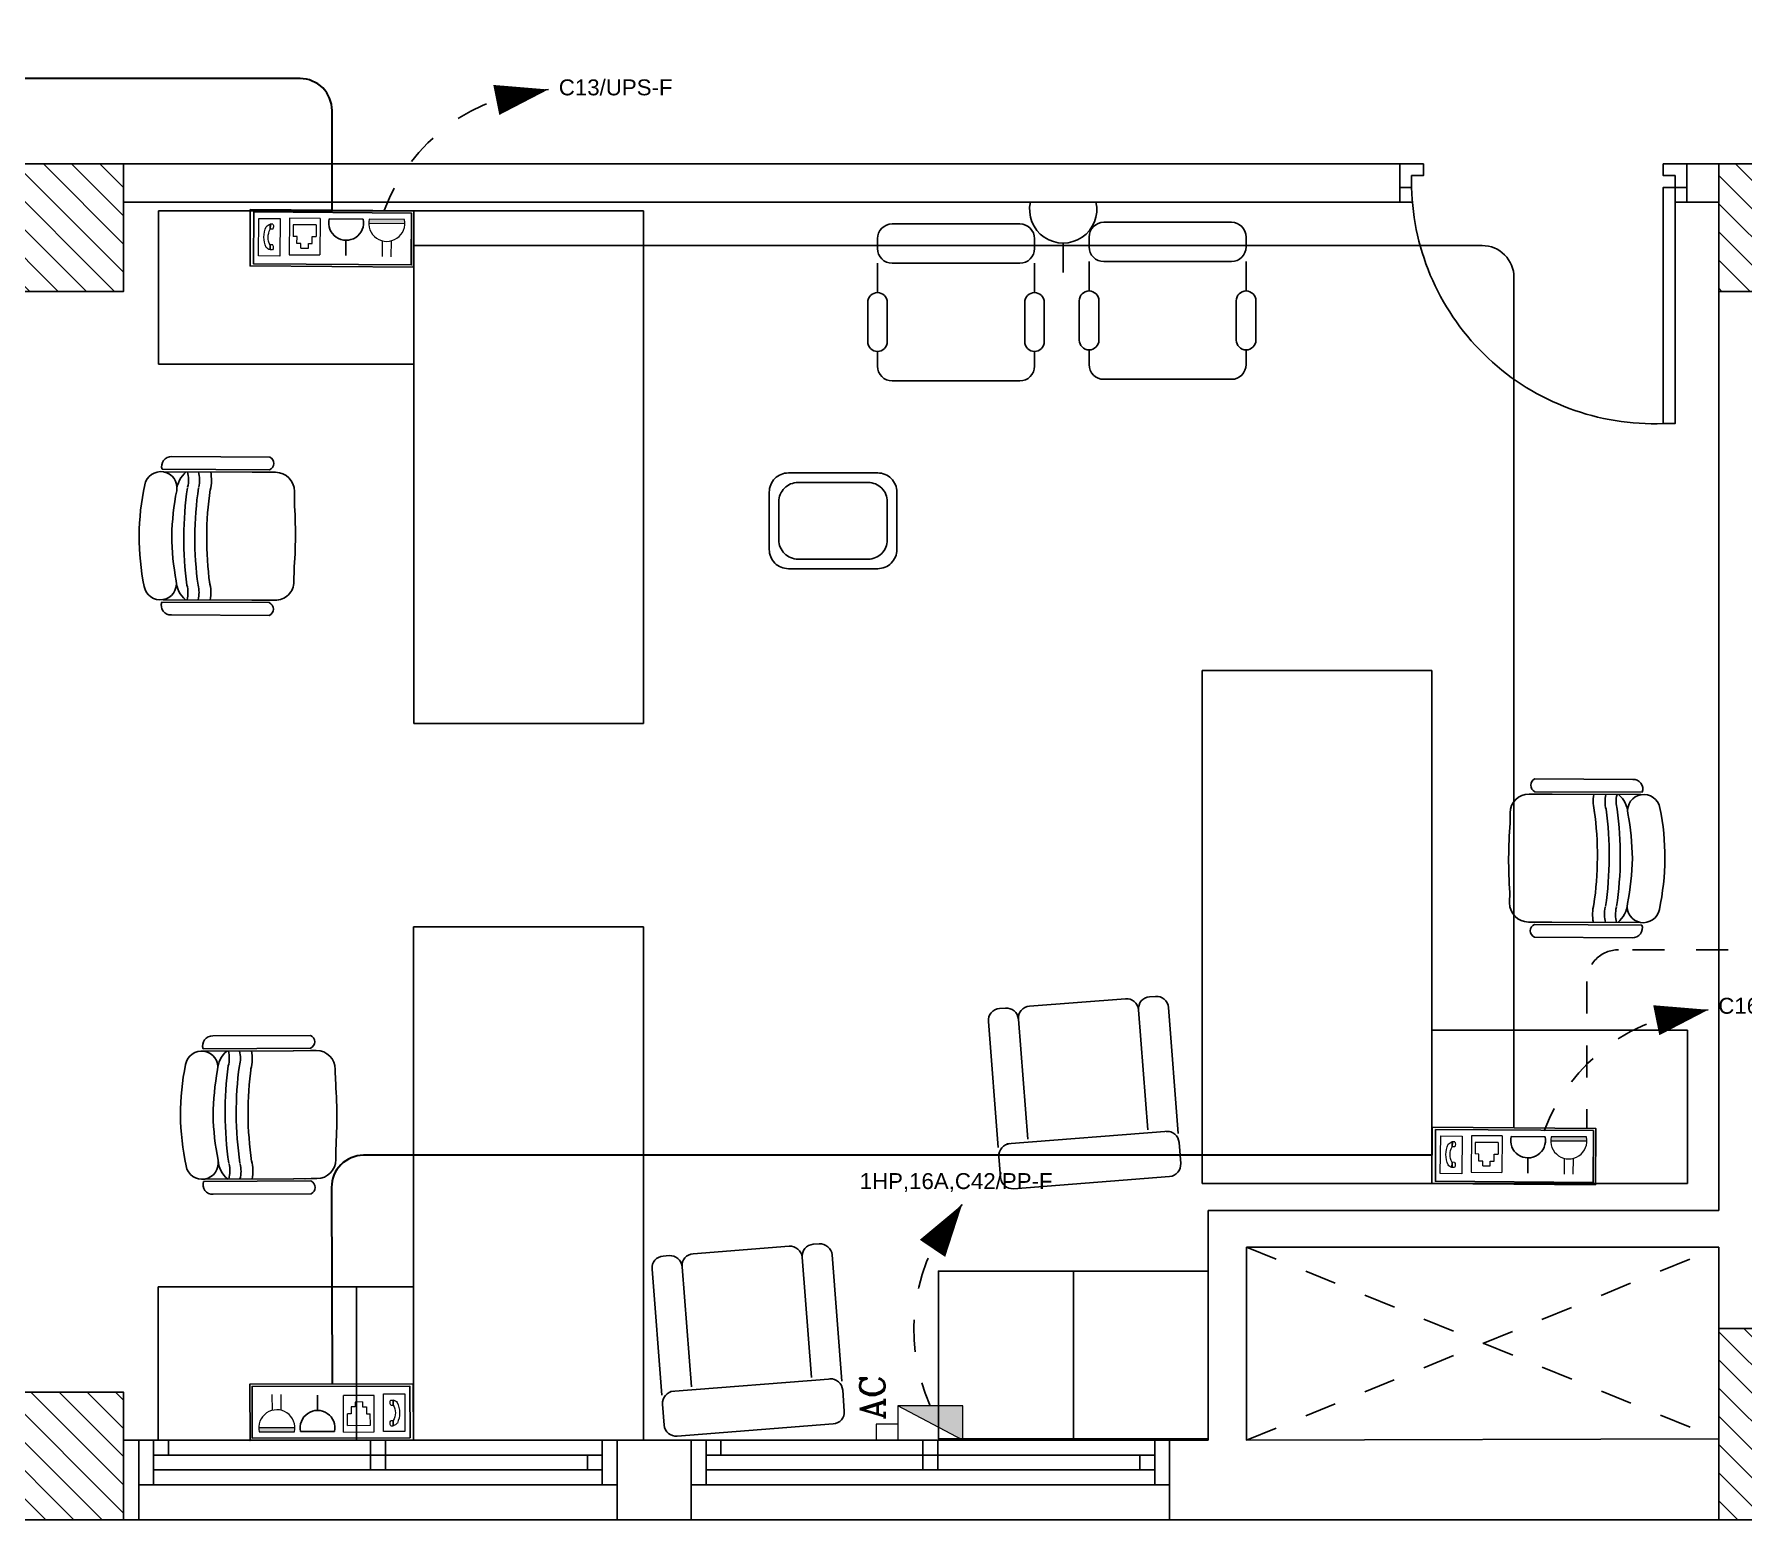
# Model space of a CAD drawing. Header units: metres. Extents: x -107 to 62, y 472 to 1032.
# Drawn here: x 15.14 to 20.49, y 482.81 to 487.46 of the extents above; entities that cross this region are included whole.
import ezdxf

# ---------------------------------------------------------------- set-up
doc = ezdxf.new("R2010")
doc.units = ezdxf.units.M
doc.header["$MEASUREMENT"] = 0
for name, pattern in [('A-1st-WALL$0$HIDDEN2', [0.1875, 0.125, -0.0625]), ('ACAD_ISO02W100', [15, 12, -3]), ('DASHED', [0.75, 0.5, -0.25]), ('DASHED2', [0.375, 0.25, -0.125]), ('HIDDEN', [0.375, 0.25, -0.125])]:
    doc.linetypes.add(name, pattern=pattern)
doc.layers.get('0').update_dxf_attribs({"color": 8})
for name, color, linetype, lineweight in [('.', 7, 'Continuous', 9), ('Data & Telephone', 6, 'Continuous', 9), ('E-SOCKET', 2, 'Continuous', 25), ('E-TEXT-I', 4, 'Continuous', 30), ('Electrecalllll', 1, 'Continuous', 9), ('Legends', 3, 'Continuous', 9), ('lighting linea', 3, 'DASHED2', 0), ('power', 3, 'Continuous', 9)]:
    doc.layers.add(name, color=color, linetype=linetype, lineweight=lineweight)
for name, color, linetype in [('A-1st-FURN$0$A-FURN', 11, 'Continuous'), ('A-1st-FURN$0$ESYA', 11, 'Continuous'), ('A-1st-WALL$0$A-DOOR', 151, 'Continuous'), ('A-1st-WALL$0$A-FLOR-OVHD', 120, 'A-1st-WALL$0$HIDDEN2'), ('A-1st-WALL$0$A-GLAZ', 121, 'Continuous'), ('A-1st-WALL$0$A-WALL', 254, 'Continuous'), ('A-1st-WALL$0$A-WALL-ELEV', 31, 'Continuous'), ('A-COL-FNL$0$A-COLS-CONC', 6, 'Continuous'), ('A-COL-FNL$0$A-HTCH', 80, 'Continuous'), ('E-LEADER', 30, 'Continuous'), ('Layer1', 24, 'ACAD_ISO02W100'), ('Power W', 3, 'Continuous')]:
    doc.layers.add(name, color=color, linetype=linetype)
doc.styles.add('ROMANC', font='romanc.shx', dxfattribs={"height": 3})
doc.styles.get("Standard").update_dxf_attribs({"font": 'arial.ttf'})

# ---------------------------------------------------------------- blocks, each defined once
blk = doc.blocks.new('A-1st-WALL$0$DOO1')
at = {"layer": 'A-1st-WALL$0$A-DOOR'}
for q in [(-74, -74), (-34.4, -120)]:
    blk.add_line((-74, -120), q, dxfattribs=at)
blk.add_lwpolyline([(-37, -74), (-74, -74), (-74, 0), (0, 0), (0, -37), (-37, -37), (-37, -74, 0.418149), (752, -813.9)], format="xyb", dxfattribs=at)
blk.add_lwpolyline([(826, -74), (752, -74), (752, -813.9), (789, -813.9), (789, -120), (826, -120), (826, 0), (752, 0), (752, -37), (789, -37), (789, -120)], dxfattribs=at)
blk = doc.blocks.new('A-1st-WALL$0$Win 1600')
for p, q in [((-750, 150), (750, 150)), ((-750, 100), (750, 100)), ((-750, 50), (750, 50)), ((-750, 0), (750, 0))]:
    blk.add_line(p, q)
for points in [[(-800, 0), (-750, 0), (-750, 150), (-800, 150)], [(750, 0), (800, 0), (800, 150), (750, 150)], [(-25, 50), (25, 50), (25, 100), (-25, 100)], [(700, 50), (750, 50), (750, 100), (700, 100)], [(-750, 0), (-700, 0), (-700, 50), (-750, 50)], [(-25, 0), (25, 0), (25, 50), (-25, 50)]]:
    blk.add_lwpolyline(points, close=True)
blk = doc.blocks.new('A-1st-WALL')
at = {"layer": 'A-1st-WALL$0$A-FLOR-OVHD'}
for p, q in [((16186, 2785.9), (17666, 3390.1)), ((16186, 3390.1), (17666, 2790.1))]:
    blk.add_line(p, q, dxfattribs=at)
at = {"layer": 'A-1st-WALL$0$A-WALL'}
for p, q in [((16666, 6785.9), (12666, 6785.9)), ((16666, 6785.9), (16666, 6665.9)), ((17566, 6785.9), (17566, 6665.9)), ((17566, 6785.9), (17666, 6785.9)), ((12666, 6665.9), (16666, 6665.9)), ((17666, 6665.9), (17566, 6665.9)), ((17666, 3505.9), (17666, 6385.9)), ((16066, 2785.9), (16066, 3505.9)), ((16066, 3505.9), (17666, 3505.9)), ((16186, 2785.9), (16186, 3390.1)), ((16186, 3390.1), (17666, 3390.1)), ((17666, 3390.1), (17666, 3135.9)), ((12713.5, 2785.9), (12666, 2785.9)), ((12713.5, 2535.9), (12713.5, 2785.9)), ((14444.8, 2785.9), (14213.5, 2785.9)), ((14213.5, 2785.9), (14213.5, 2535.9)), ((14444.8, 2535.9), (14444.8, 2785.9)), ((15944.8, 2535.9), (15944.8, 2785.9)), ((15944.8, 2785.9), (16066, 2785.9)), ((17666, 2790.1), (16186, 2785.9)), ((12666, 2535.9), (12713.5, 2535.9)), ((14213.5, 2535.9), (14444.8, 2535.9)), ((15944.8, 2535.9), (17666, 2535.9))]:
    blk.add_line(p, q, dxfattribs=at)
at = {"layer": 'A-1st-WALL$0$A-WALL-ELEV'}
for p, q in [((12713.5, 2535.9), (14213.5, 2535.9)), ((14444.8, 2535.9), (15944.8, 2535.9))]:
    blk.add_line(p, q, dxfattribs=at)
at = {"layer": 'A-1st-WALL$0$A-DOOR'}
blk.add_blockref('A-1st-WALL$0$DOO1', (16740, 6785.9), dxfattribs=at)
at = {"layer": 'A-1st-WALL$0$A-GLAZ', "xscale": -0.9374999999999997, "yscale": 0.9374999999999997, "zscale": 0.9374999999999997, "rotation": 180}
for p in [(13463.5, 2785.9), (15194.8, 2785.9)]:
    blk.add_blockref('A-1st-WALL$0$Win 1600', p, dxfattribs=at)
blk = doc.blocks.new('A-1st-FURN$0$CH7')
for p, q in [((-260.6, 101.2), (-262.9, 522)), ((-251.8, 169.2), (-253.6, 516.3)), ((249.5, 170.5), (247.7, 517.6)), ((259.1, 102.6), (256.9, 523.4)), ((-251.4, 101), (-251.6, 168.4)), ((249.9, 102.3), (249.4, 169.7)), ((-251.4, 101), (-251.2, 77.6)), ((249.9, 102.5), (250, 80.3)), ((-136.2, 4.1), (-176.7, 3.9)), ((136.1, 5.6), (169, 5.8)), ((176.3, 5.8), (169, 5.8))]:
    blk.add_line(p, q)
for points in [[(-260.6, 101.2, -0.644661), (-310.7, 100.8), (-312.8, 483.9, -0.527133), (-262.9, 522)], [(259.1, 102.6, 0.644661), (309.3, 102.8), (307.2, 485.8, 0.527133), (256.9, 523.4)]]:
    blk.add_lwpolyline(points, format="xyb")
at = {"linetype": 'Continuous'}
for centre, radius, start, end in [((1.9, -349.6), 961.4, 78.39824, 102.21838), ((-190.3, 527.5), 63.6, 100.20715, 280.06052), ((184.6, 529.5), 63.6, 260.5561, 80.40947), ((24.2, -564.5), 1049.3, 91.46498, 101.17967), ((-18.1, -564.7), 1049.3, 79.43695, 89.15164), ((-173.6, 362.8), 102.3, 93.1318, 140.99474), ((169.7, 364.6), 102.3, 40.03541, 87.48481), ((-10.3, 1915.2), 1915.2, 266.23171, 274.38491)]:
    blk.add_arc(centre, radius, start, end, dxfattribs=at)
for centre, radius, start, end in [((-221.6, 530.5), 112.1, 253.64291, 284.43323), ((7.2, -928.8), 1366, 82.27729, 98.33933), ((219.6, 532.9), 112.1, 254.75313, 284.43323), ((-221.3, 487.1), 112.1, 253.64291, 284.43323), ((7.4, -972.2), 1366, 82.27729, 98.33933), ((7.4, -972.2), 1319.7, 82.27729, 98.33933), ((219.8, 489.5), 158.4, 254.75313, 280.48591), ((219.8, 489.5), 112.1, 254.75313, 284.43323), ((-221.3, 487.1), 158.4, 258.60011, 284.43323), ((-276.5, 112.4), 27.5, 24.33548, 26.57112), ((-177.1, 78), 74.1, 180.30831, 270.30831), ((175.9, 79.9), 74.1, 270.30831, 0.30831)]:
    blk.add_arc(centre, radius, start, end)
blk = doc.blocks.new('A-1st-FURN$0$KOL6060')
for p, q in [((-260, 0), (260, 0)), ((-300, -110), (-300, -40)), ((300, -40), (300, -110)), ((-300, -560), (-300, -140)), ((-270, -150), (270, -150)), ((-200, -560), (-200, -160)), ((200, -560), (200, -160)), ((300, -560), (300, -140)), ((-240, -600), (-260, -600)), ((-160, -600), (160, -600)), ((260, -600), (240, -600))]:
    blk.add_line(p, q)
for centre, start, end in [((-260, -40), 90, 180), ((260, -40), 0, 90), ((-260, -110), 180, 270), ((260, -110), 270, 0), ((-260, -560), 180, 270), ((-240, -560), 270, 360), ((-160, -560), 180, 270), ((160, -560), 270, 0), ((240, -560), 180, 270), ((260, -560), 270, 0)]:
    blk.add_arc(centre, 40, start, end)
blk = doc.blocks.new('A-1st-FURN$0$KOLTUKT')
at = {"layer": 'A-1st-FURN$0$ESYA'}
for p, q in [((-0.2, 0.45), (-0.4, 0.45)), ((-0.725, 0.4), (-0.675, 0.4)), ((-0.45, 0.4), (-0.6, 0.4)), ((-0.2, 0.35), (-0.4, 0.35)), ((-0.075, 0.4), (-0.15, 0.4)), ((-0.8, 0.325), (-0.8, -0.325)), ((-0.6, 0.325), (-0.6, -0.325)), ((0, -0.325), (0, 0.325)), ((-0.725, -0.4), (-0.675, -0.4)), ((-0.6, -0.4), (-0.45, -0.4)), ((-0.4, -0.35), (-0.2, -0.35)), ((-0.15, -0.4), (-0.075, -0.4)), ((-0.4, -0.45), (-0.2, -0.45))]:
    blk.add_line(p, q, dxfattribs=at)
for centre, radius, start, end in [((-0.4, 0.4), 0.05, 90, 270), ((-0.2, 0.4), 0.05, 270, 90), ((-0.725, 0.325), 0.075, 90, 180), ((-0.675, 0.325), 0.075, 0, 90), ((-0.075, 0.325), 0.075, 0, 90), ((-0.725, -0.325), 0.075, 180, 270), ((-0.675, -0.325), 0.075, 270, 0), ((-0.075, -0.325), 0.075, 270, 0), ((-0.4, -0.4), 0.05, 90, 270), ((-0.2, -0.4), 0.05, 270, 90)]:
    blk.add_arc(centre, radius, start, end, dxfattribs=at)
blk = doc.blocks.new('A-1st-FURN')
at = {"layer": 'A-1st-FURN$0$A-FURN'}
for p, q in [((13575.6, 6638.7), (12775.1, 6638.7)), ((12775.1, 6638.7), (12775.1, 6158.4)), ((14296.2, 6638.7), (13575.6, 6638.7)), ((13575.6, 6638.7), (13575.6, 5032)), ((13575.6, 6158.4), (13575.6, 6638.7)), ((14296.2, 5032), (14296.2, 6638.7)), ((12775.1, 6158.4), (13575.6, 6158.4)), ((16767.1, 5198.2), (16046.5, 5198.2)), ((16046.5, 5198.2), (16046.5, 3590)), ((16767.1, 3590), (16767.1, 5198.2)), ((13575.6, 5032), (14296.2, 5032)), ((13574.8, 4394), (14295.3, 4394)), ((13574.8, 2785.9), (13574.8, 4394)), ((14295.3, 4394), (14295.3, 2785.9)), ((16767.1, 4070.3), (16767.1, 3590)), ((17567.6, 4070.3), (16767.1, 4070.3)), ((17567.6, 3590), (17567.6, 4070.3)), ((16046.5, 3590), (16767.1, 3590)), ((16767.1, 3590), (17567.6, 3590)), ((15643.1, 3315.7), (15643.1, 2790.1)), ((12774.2, 2785.9), (12774.2, 3266.2)), ((12774.2, 3266.2), (13574.8, 3266.2)), ((13395.9, 3266.2), (13395.9, 2785.9)), ((13574.8, 2785.9), (12774.2, 2785.9)), ((14295.3, 2785.9), (13574.8, 2785.9))]:
    blk.add_line(p, q, dxfattribs=at)
for points in [[(14689.9, 5577.1), (14689.9, 5757.1, -0.414214), (14749.9, 5817.1), (15029.9, 5817.1, -0.414214), (15089.9, 5757.1), (15089.9, 5577.1, -0.414214), (15029.9, 5517.1), (14749.9, 5517.1, -0.414214)], [(14719.9, 5727.1), (14719.9, 5607.1, 0.414214), (14779.9, 5547.1), (14999.9, 5547.1, 0.414214), (15059.9, 5607.1), (15059.9, 5727.1, 0.414214), (14999.9, 5787.1), (14779.9, 5787.1, 0.414214)]]:
    blk.add_lwpolyline(points, format="xyb", close=True, dxfattribs=at)
blk.add_lwpolyline([(16066, 3315.7), (15220.2, 3315.7), (15220.2, 2790.1), (16066, 2790.1)], close=True, dxfattribs=at)
for name, p, xscale, yscale, zscale, rotation in [('A-1st-FURN$0$KOLTUKT', (15275.2, 6105.5), 615.1505071386781, 615.1505071386781, 615.1505071386781, 270), ('A-1st-FURN$0$KOLTUKT', (15938.5, 6110.6), 615.1505071386781, 615.1505071386781, 615.1505071386781, 270), ('A-1st-FURN$0$CH7', (13204.8, 5618), -0.8005696423260602, 0.8005696423260602, 0.8005696423260563, 90), ('A-1st-FURN$0$CH7', (17007.3, 4610.7), -0.8005696423260564, 0.8005696423260564, 0.8005696423260563, 270), ('A-1st-FURN$0$KOL6060', (15700.1, 3593), -0.9437125239918377, 0.9437125239918377, 0.9437125239918356, 184.4780094010024), ('A-1st-FURN$0$CH7', (13334.5, 3806.6), 0.8005696423260602, 0.8005696423260602, 0.8005696423260602, 90), ('A-1st-FURN$0$KOL6060', (14645.9, 2817.2), -0.9437125239918377, 0.9437125239918377, 0.9437125239918356, 184.4780094010024)]:
    blk.add_blockref(name, p, dxfattribs=dict(at, xscale=xscale, yscale=yscale, zscale=zscale, rotation=rotation))
blk = doc.blocks.new('A-COL-FNL')
at = {"layer": 'A-COL-FNL$0$A-HTCH'}
h = blk.add_hatch(dxfattribs=at)
h.set_pattern_fill('ANSI31', color=256, scale=500, angle=90)
h.paths.add_polyline_path([(12666, 6785.9), (12266, 6785.9), (12266, 6385.9), (12666, 6385.9)])
h = blk.add_hatch(dxfattribs=at)
h.set_pattern_fill('ANSI31', color=256, scale=500, angle=90)
h.paths.add_polyline_path([(18066, 6785.9), (17666, 6785.9), (17666, 6385.9), (18066, 6385.9)])
h = blk.add_hatch(dxfattribs=at)
h.set_pattern_fill('ANSI31', color=256, scale=500, angle=90)
h.paths.add_polyline_path([(17666, 3135.9), (17966, 3135.9), (17966, 2535.9), (17666, 2535.9)])
h = blk.add_hatch(dxfattribs=at)
h.set_pattern_fill('ANSI31', color=256, scale=500, angle=90)
h.paths.add_polyline_path([(12266, 2935.9), (12666, 2935.9), (12666, 2535.9), (12266, 2535.9)])
at = {"layer": 'A-COL-FNL$0$A-COLS-CONC'}
for points in [[(12266, 6385.9), (12666, 6385.9), (12666, 6785.9), (12266, 6785.9)], [(17666, 6385.9), (18066, 6385.9), (18066, 6785.9), (17666, 6785.9)], [(17666, 3135.9), (17966, 3135.9), (17966, 2535.9), (17666, 2535.9)], [(12266, 2935.9), (12666, 2935.9), (12666, 2535.9), (12266, 2535.9)]]:
    blk.add_lwpolyline(points, close=True, dxfattribs=at)
blk = doc.blocks.new('Network')
at = {"layer": 'Data & Telephone', "color": 6}
for p, q in [((1361.996, 129.2824), (1361.939, 129.2824)), ((1361.939, 129.2146), (1361.939, 129.2824)), ((1361.9605, 129.2615), (1361.9533, 129.2615)), ((1361.9533, 129.2615), (1361.9533, 129.2484)), ((1361.9745, 129.2703), (1361.9605, 129.2703)), ((1361.9605, 129.2703), (1361.9605, 129.2615)), ((1361.9745, 129.2703), (1361.9745, 129.2615)), ((1361.9745, 129.2615), (1361.9817, 129.2615)), ((1361.9817, 129.2615), (1361.9817, 129.2484)), ((1361.996, 129.2146), (1361.996, 129.2824)), ((1361.9533, 129.2484), (1361.9462, 129.2484)), ((1361.9462, 129.2268), (1361.9462, 129.2484)), ((1361.9817, 129.2484), (1361.9888, 129.2484)), ((1361.9888, 129.2268), (1361.9888, 129.2484)), ((1361.939, 129.2146), (1361.996, 129.2146)), ((1361.9462, 129.2268), (1361.9888, 129.2268))]:
    blk.add_line(p, q, dxfattribs=at)
blk = doc.blocks.new('DUPLEX SOCKET')
at = {"layer": 'power', "color": 2}
for p, q in [((0, 198), (0, -198)), ((240, 49), (417, 49)), ((240, -49), (417, -49))]:
    blk.add_line(p, q, dxfattribs=at)
blk.add_arc((44, 0), 202, 257.429, 102.5754, dxfattribs=at)
blk = doc.blocks.new('Telephone')
at = {"layer": 'Electrecalllll'}
for points in [[(1356.067, 130.372), (1356.064, 130.372), (1356.064, 130.337), (1356.067, 130.337)], [(1356.067, 130.23), (1356.064, 130.23), (1356.064, 130.195), (1356.067, 130.195)]]:
    blk.add_hatch(color=4, dxfattribs=at).paths.add_polyline_path(points)
at = {"layer": 'Electrecalllll', "color": 4}
for p, q in [((1356.082, 130.372), (1356.064, 130.372)), ((1356.064, 130.372), (1356.064, 130.337)), ((1356.067, 130.372), (1356.067, 130.337)), ((1356.082, 130.337), (1356.064, 130.337)), ((1356.082, 130.23), (1356.064, 130.23)), ((1356.064, 130.23), (1356.064, 130.195)), ((1356.082, 130.195), (1356.064, 130.195)), ((1356.067, 130.23), (1356.067, 130.195))]:
    blk.add_line(p, q, dxfattribs=at)
blk.add_lwpolyline([(1356.132, 130.415), (1355.984, 130.415), (1355.984, 130.156), (1356.132, 130.156)], close=True, dxfattribs=at)
for centre, radius, start, end in [((1356.086, 130.31), 0.0665, 109.3444, 136.9236), ((1356.051, 130.355), 0.0353, 330.3482, 29.6518), ((1356.188, 130.283), 0.167, 154.325, 204.7884), ((1356.16, 130.284), 0.11, 150.725, 209.275), ((1356.09, 130.264), 0.0741, 223.9483, 249.7273), ((1356.051, 130.212), 0.0353, 330.3482, 29.6518)]:
    blk.add_arc(centre, radius, start, end, dxfattribs=at)
blk = doc.blocks.new('h socket')
at = {"layer": 'E-SOCKET'}
for p, q in [((0, 0.1441), (0, 0.2476)), ((-0.1155, 0), (0.1155, 0))]:
    blk.add_line(p, q, dxfattribs=at)
blk.add_arc((0, 0.0258), 0.1183, 347.43121, 192.57756, dxfattribs=at)
blk = doc.blocks.new('H s')
at = {"xscale": 1.050492552334089, "yscale": 1.050492552334089, "zscale": 1.050492552334089}
blk.add_blockref('h socket', (0, 0), dxfattribs=at)
blk = doc.blocks.new('Floor Box 2')
at = {"layer": '.', "linetype": 'DASHED', "lineweight": 0, "ltscale": 0.4}
h = blk.add_hatch(color=2, dxfattribs=at)
h.dxf.hatch_style = 1
h.paths.add_polyline_path([(0.0286, -0.0272, 0.054926), (0.0272, -0.0396), (0.1409, -0.0402, 0.054906), (0.1396, -0.0278)])
for points in [[(0.5123, -0.0017), (0, 0), (-0.001, -0.1767), (0.5113, -0.1783)], [(0.5016, -0.0087), (0.0071, -0.0072), (0.0062, -0.1696), (0.5008, -0.1711)]]:
    blk.add_lwpolyline(points, close=True)
at = {"layer": 'Legends', "color": 2, "linetype": 'DASHED', "lineweight": 0, "ltscale": 0.4}
blk.add_lwpolyline([(0.1409, -0.0402), (0.0272, -0.0396)], dxfattribs=at)
at = {"xscale": 0.4543284512265046, "yscale": 0.4543284512265046, "zscale": 0.4543284512265046, "rotation": 180}
blk.add_blockref('Telephone', (616.5476, 59.1046), dxfattribs=at)
at = {"layer": 'Data & Telephone', "color": 0, "lineweight": 60, "xscale": -1.685405181710514, "yscale": 1.685405181710514, "zscale": 1.685405181733448, "rotation": 179.6918616787939}
blk.add_blockref('Network', (-2293.9213, 230.0937), dxfattribs=at)
at = {"layer": 'Layer1', "linetype": 'Continuous', "lineweight": 35, "xscale": 0.4391741577047093, "yscale": 0.4391741577047093, "zscale": 0.4391741577047093, "rotation": 180}
blk.add_blockref('H s', (0.2116, -0.0282), dxfattribs=at)
at = {"layer": 'power', "xscale": -0.0002808277206373994, "yscale": 0.0002808277206373993, "zscale": 0.0002808277206373995, "rotation": 89.69844143202054}
blk.add_blockref('DUPLEX SOCKET', (0.0841, -0.0275), dxfattribs=at)
blk = doc.blocks.new('sf32a')
at = {"layer": '.', "linetype": 'Continuous', "lineweight": 0, "ltscale": 0.4}
h = blk.add_hatch(color=3, dxfattribs=at)
h.dxf.hatch_style = 1
h.paths.add_polyline_path([(0.0573, 0.2037), (-0.0498, 0), (0.0573, 0)])
at = {"layer": 'power', "color": 3, "linetype": 'Continuous', "lineweight": 0, "ltscale": 0.02}
for p, q in [((0, 0.2711), (-0.0502, 0.2711)), ((0, 0.2037), (0, 0.2711)), ((-0.0498, 0.2037), (-0.0498, 0)), ((-0.0498, 0), (0.0573, 0.2037)), ((0.0573, 0.2037), (-0.0498, 0.2037)), ((0.0573, 0), (0.0573, 0.2037)), ((-0.0498, 0), (0.0573, 0))]:
    blk.add_line(p, q, dxfattribs=at)
at = {"layer": 'power', "color": 3, "linetype": 'Continuous', "lineweight": 0, "style": 'ROMANC'}
blk.add_text('AC', height=0.07864, dxfattribs=at).set_placement((0.0149, 0.2442))
blk = doc.blocks.new('*U127')
blk.add_line((233, 512.3), (309.4, 559.6))
blk.add_lwpolyline([(309.4, 559.6, 0, 96, 0), (174.8, 461.8, 96, 96, 0)], format="xyseb")
at = {"linetype": 'HIDDEN', "ltscale": 0.2}
blk.add_arc((581.3, 44), 583, 117.8068, 184.3237, dxfattribs=at)

msp = doc.modelspace()

# ---------------------------------------------------------------- linework, layer by layer
at = {"layer": 'Power W', "color": 6, "linetype": 'Continuous', "lineweight": 30, "ltscale": 0.4}
for points in [[(16.0706, 486.9117), (16.0706, 487.2241, 0.414214), (15.9706, 487.3241), (14.5259, 487.3241, 0.414214), (14.4259, 487.2241), (14.4259, 486.854)], [(19.5186, 483.9494), (16.1691, 483.9494, 0.415158), (16.0691, 483.849), (16.0711, 483.2327)]]:
    msp.add_lwpolyline(points, format="xyb", dxfattribs=at)
at = {"layer": 'Power W', "color": 7, "linetype": 'Continuous', "lineweight": 25, "ltscale": 0.4}
msp.add_lwpolyline([(18.3622, 486.8007), (16.3267, 486.8007)], dxfattribs=at)
msp.add_lwpolyline([(19.7752, 484.0358), (19.7752, 486.7008, 0.414236), (19.6752, 486.8008), (18.3622, 486.8007)], format="xyb", dxfattribs=at)
at = {"layer": 'Power W', "color": 6, "linetype": 'DASHED2', "lineweight": 25, "ltscale": 0.4}
msp.add_lwpolyline([(26.2466, 484.5937), (20.1031, 484.5937, 0.414214), (20.0031, 484.4937), (20.0031, 484.034)], format="xyb", dxfattribs=at)

# ---------------------------------------------------------------- block references
at = {"xscale": 0.001, "yscale": 0.001, "zscale": 0.001}
for name in ['A-1st-WALL', 'A-1st-FURN']:
    msp.add_blockref(name, (2.7511, 480.271), dxfattribs=at)
at = {"layer": 'E-LEADER'}
for p, xscale, yscale, zscale, rotation in [((16.234, 486.9104), 0.0009999999999999996, 0.0009999999999999996, 0.0009999999999999996, 335.3505554324014), ((19.8696, 484.0259), 0.0009999999999999996, 0.0009999999999999996, 0.0009999999999999996, 335.3505554324014), ((17.9458, 483.164), 0.001, 0.001, 0.001, 19.94119348227059)]:
    msp.add_blockref('*U127', p, dxfattribs=dict(at, xscale=xscale, yscale=yscale, zscale=zscale, rotation=rotation))
at = {"layer": 'E-SOCKET', "color": 2, "linetype": 'DASHED', "lineweight": 0, "xscale": -1}
for p, rotation in [((16.3267, 486.9097), 359.3837233575841), ((20.0313, 484.0338), 359.3837233575841), ((15.8136, 483.0552), 180)]:
    msp.add_blockref('Floor Box 2', p, dxfattribs=dict(at, rotation=rotation))
at = {"layer": 'lighting linea', "color": 2, "linetype": 'DASHED', "ltscale": 0.4, "xscale": 0.001, "yscale": 0.001, "zscale": 0.001}
msp.add_blockref('A-COL-FNL', (2.7511, 480.271), dxfattribs=at)
at = {"layer": 'power', "xscale": 0.8477581206247471, "yscale": 0.8477581206247471, "zscale": 0.8477581206247471, "rotation": 180.0000000000159}
msp.add_blockref('H s', (18.3622, 486.9369), dxfattribs=at)
at = {"layer": 'power', "rotation": 90}
msp.add_blockref('sf32a', (18.0476, 483.1067), dxfattribs=at)

# ---------------------------------------------------------------- texts
at = {"layer": 'E-TEXT-I', "color": 3, "linetype": 'DASHED', "lineweight": 0, "ltscale": 0.4}
for s, p in [('C13/UPS-F', (16.7814, 487.2717)), ('C16/PP-F', (20.4155, 484.3931, 0)), ('1HP,16A,C42/PP-F', (17.7243, 483.8436))]:
    msp.add_text(s, height=0.04992, dxfattribs=at).set_placement(p)

doc.saveas('drawing.dxf')
